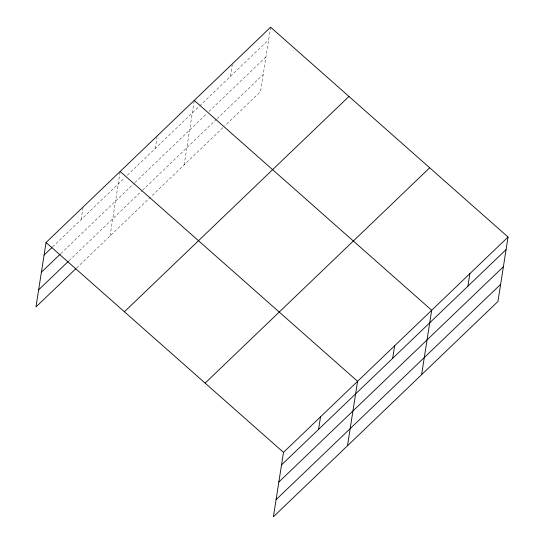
<?xml version="1.0" encoding="UTF-8"?>
<svg xmlns="http://www.w3.org/2000/svg" width="544" height="544" viewBox="0 0 544 544"><rect width="100%" height="100%" fill="white"/><g stroke="black" fill="none" stroke-linecap="round" stroke-linejoin="round"><path stroke-width="0.41" stroke-dasharray="2.72 2.04" d="M81.138 219.545L83.103 206.999M110.065 235.906L120.156 171.469M155.237 148.492L157.073 136.775M184.164 164.846L194.256 100.409M230.466 76.357L232.302 64.641M270.606 27.2L260.515 91.637L224.767 125.916M52.584 246.922L124.868 177.616M127.296 175.284L198.954 106.57M199.566 105.992L268.641 39.753M60.84 253.558L134.334 183.083M134.946 182.505L206.577 113.818M208.998 111.493L265.962 56.875M69.013 260.719L141.902 190.828M142.508 190.244L216.539 119.252M217.144 118.674L263.201 74.514M76.656 267.94L224.162 126.5"/><path stroke-width="0.82" d="M508.042 237.041L283.485 452.363L273.394 516.8L497.95 301.478L508.042 237.041L270.606 27.2L46.05 242.522L35.958 306.959L76.044 268.518M318.573 429.386L320.538 416.833M347.5 445.74L357.585 381.303L120.156 171.469M392.673 358.326L394.638 345.78M421.6 374.687L431.691 310.25L194.256 100.409M467.901 286.198L469.866 273.646M44.084 255.075L51.979 247.506M41.405 272.197L60.234 254.143M38.638 289.836L68.401 261.297M124.399 311.773L348.962 96.444M205.129 383.119L429.685 167.79M281.52 464.916L506.076 249.587M278.834 482.038L503.397 266.71M276.073 499.678L500.63 284.356M46.05 242.522L283.485 452.363"/></g></svg>
